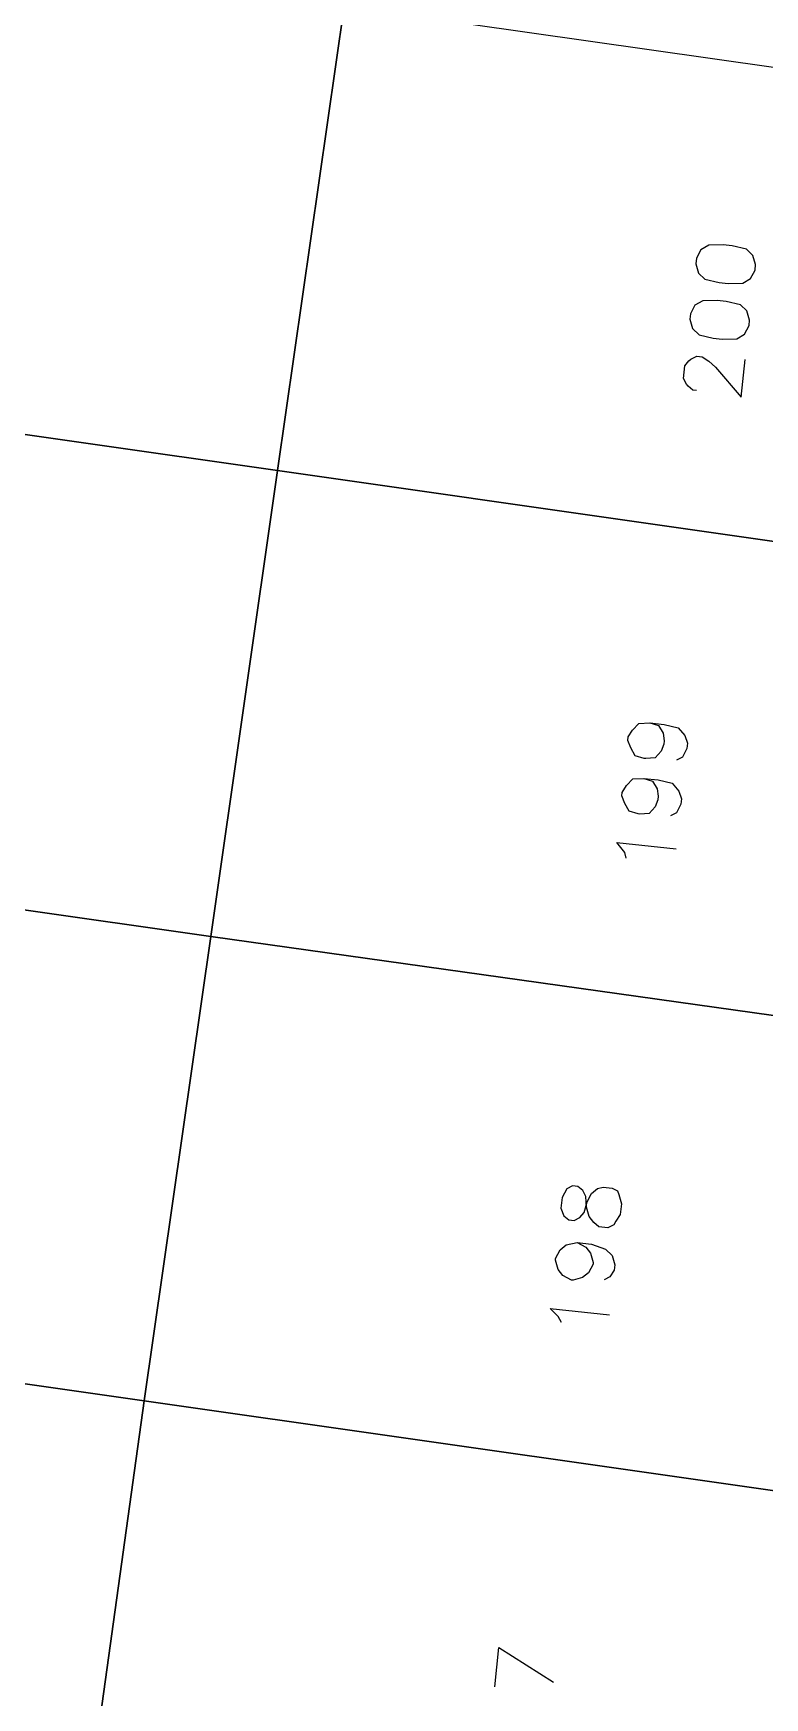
# Model space of a CAD drawing. Header units: metres. Extents: x -977055 to 805873, y -1033982 to 242021.
# Drawn here: x 926.93 to 945.58, y 990.32 to 1032.75 of the extents above; entities that cross this region are included whole.
import ezdxf

# ---------------------------------------------------------------- set-up
doc = ezdxf.new("R2010")
doc.units = ezdxf.units.M
doc.layers.add('PDF2_area escolar', color=7, linetype='Continuous', true_color=0x989898)
doc.layers.add('PDF_Geometry', color=7, linetype='Continuous', true_color=0x797979)

# ---------------------------------------------------------------- blocks, each defined once
blk = doc.blocks.new('base')
at = {"layer": 'PDF_Geometry', "lineweight": 25, "extrusion": (-0.000787417, 0.063364, 0.99799), "elevation": 0.026}
for points in [[(-314.355, -197.288), (-299.601, -195.681), (-292.744, -194.188), (-282.663, -192.111), (-274.476, -190.361), (-258.037, -185.154), (-248.029, -180.61), (-240.539, -177.71), (-228.643, -174.042), (-222.733, -172.714), (-217.384, -171.04), (-209.935, -169.248), (-202.16, -164.759), (-196.196, -160.284), (-195.073, -159.817), (-178.095, -157.457), (-154.298, -156.614), (-136.667, -154.611), (-124.436, -153.164), (-118.066, -151.474), (-100.79, -146.646), (-80.955, -140.967), (-73.385, -139.328), (-61.694, -135.822), (-40.504, -131.604), (-37.727, -130.872), (-17.661, -129.441), (1.311, -127.461), (21.092, -124.929), (41.006, -122.83), (47.376, -123.458), (63.592, -123.186), (81.402, -124.312), (85.639, -96.072), (88.705, -66.393), (92.811, -40.781), (97.16, -22.386), (100.596, -1.562), (102.483, 8.32), (109.691, 37.361), (117.528, 76.62), (126.217, 115.638), (131.513, 149.592), (134.682, 173.973), (136.916, 195.591), (139.956, 229.678), (141.558, 250.676), (142.614, 271.37), (143.252, 283.21), (147.066, 312.938), (152.58, 355.631), (153.554, 396.042), (150.869, 418.02), (151.777, 438.639), (150.959, 458.028), (151.777, 438.639), (150.869, 418.02), (153.554, 396.042), (152.58, 355.631), (147.066, 312.938), (143.252, 283.21), (142.614, 271.37), (141.558, 250.676), (139.956, 229.678), (136.916, 195.591), (134.682, 173.973), (131.513, 149.592), (126.217, 115.638), (117.528, 76.62), (109.691, 37.361), (102.483, 8.32), (100.596, -1.562), (97.16, -22.386), (92.811, -40.781), (88.705, -66.393), (85.639, -96.072), (81.402, -124.312), (63.592, -123.186), (47.376, -123.458), (41.006, -122.83), (21.092, -124.929), (1.311, -127.461), (-17.661, -129.441), (-37.727, -130.872), (-40.504, -131.604), (-61.694, -135.822), (-73.385, -139.328), (-80.955, -140.967), (-100.79, -146.646), (-118.066, -151.474), (-124.436, -153.164), (-136.667, -154.611), (-154.298, -156.614), (-178.095, -157.457), (-195.073, -159.817), (-196.196, -160.284), (-202.16, -164.759), (-209.935, -169.248), (-217.384, -171.04), (-222.733, -172.714), (-228.643, -174.042), (-240.539, -177.71), (-248.029, -180.61), (-258.037, -185.154), (-274.476, -190.361), (-282.663, -192.111), (-292.744, -194.188), (-299.601, -195.681), (-314.355, -197.288), (-312.178, -178.446), (-309.146, -157.898), (-306.876, -132.899), (-305.823, -118.002), (-298.643, -78.802), (-291.055, -45.077), (-282.252, -15.116), (-275.645, 10.473), (-270.319, 33.898), (-263.825, 63.164), (-258.15, 86.408), (-284.424, 123.888)], [(-73.109, -12.723), (-71.713, -14.606), (-33.296, -20.58), (-31.412, -19.184), (-31.083, -17.229), (-30.444, -17.306), (-30.732, -19.312), (-31.412, -19.184)], [(-61.19, -6.554), (-61.099, -6.565), (-60.973, -6.673), (-60.933, -6.724), (-60.858, -6.872), (-60.896, -7.192), (-61.004, -7.318), (-61.055, -7.358), (-61.204, -7.433), (-61.341, -7.417), (-61.513, -7.303), (-61.679, -7.144), (-62.328, -6.37), (-62.443, -7.33)], [(-59.892, 1.915), (-60.115, 1.988), (-60.23, 2.187), (-60.254, 2.376), (-60.243, 2.467), (-60.175, 2.645), (-60.016, 2.811), (-59.782, 2.829), (-59.736, 2.824), (-59.513, 2.75), (-59.398, 2.551), (-59.329, 2.357), (-59.34, 2.266), (-59.453, 2.094), (-59.612, 1.928), (-59.892, 1.915), (-60.258, 1.959), (-60.618, 2.049), (-60.778, 2.254), (-60.848, 2.447), (-60.831, 2.585), (-60.712, 2.802), (-60.564, 2.877)], [(-59.721, 3.332), (-59.944, 3.405), (-60.059, 3.604), (-60.083, 3.793), (-60.072, 3.884), (-60.004, 4.061), (-59.845, 4.228), (-59.611, 4.246), (-59.565, 4.24), (-59.342, 4.167), (-59.227, 3.968), (-59.158, 3.774), (-59.169, 3.683), (-59.282, 3.511), (-59.441, 3.344), (-59.721, 3.332), (-60.087, 3.376), (-60.447, 3.466), (-60.608, 3.67), (-60.677, 3.864), (-60.661, 4.001), (-60.542, 4.219), (-60.394, 4.294)], [(-59.245, 5.361), (-59.216, 5.218), (-59.015, 4.962), (-60.523, 5.144)], [(-57.878, 15.166), (-58.096, 15.285), (-58.216, 15.439), (-58.28, 15.678), (-58.275, 15.724), (-58.156, 15.942), (-58.002, 16.062), (-57.762, 16.126), (-57.717, 16.121), (-57.499, 16.002), (-57.379, 15.848), (-57.315, 15.608), (-57.32, 15.563), (-57.439, 15.345), (-57.593, 15.225), (-57.878, 15.166), (-58.244, 15.21), (-58.598, 15.346), (-58.765, 15.505), (-58.829, 15.744), (-58.812, 15.882), (-58.699, 16.053), (-58.55, 16.128)], [(-57.447, 17.201), (-57.372, 17.053), (-57.166, 16.842), (-58.674, 17.024)], [(-55.633, 26.488), (-55.754, 25.483), (-57.129, 26.39)]]:
    blk.add_lwpolyline(points, dxfattribs=at)
for points in [[(-50.481, -4.644), (-52.324, -16.479), (-33.569, -19.388), (-32.402, -18.554), (-30.726, -7.72)], [(-70.235, -1.569), (-71.917, -12.449), (-71.078, -13.57), (-52.324, -16.479), (-50.481, -4.644)], [(-61.21, -9.797), (-61.274, -9.558), (-61.44, -9.399), (-61.801, -9.309), (-62.029, -9.281), (-62.4, -9.283), (-62.6, -9.398), (-62.719, -9.616), (-62.735, -9.753), (-62.671, -9.992), (-62.505, -10.151), (-62.145, -10.241), (-61.916, -10.269), (-61.545, -10.267), (-61.346, -10.152), (-61.227, -9.934)], [(-61.039, -8.38), (-61.103, -8.141), (-61.27, -7.982), (-61.63, -7.892), (-61.858, -7.864), (-62.23, -7.866), (-62.429, -7.981), (-62.548, -8.199), (-62.564, -8.336), (-62.5, -8.575), (-62.334, -8.734), (-61.974, -8.824), (-61.745, -8.852), (-61.374, -8.85), (-61.175, -8.735), (-61.056, -8.517)], [(-48.632, 7.236), (-50.481, -4.644), (-30.726, -7.72), (-28.877, 4.16)], [(-68.392, 10.266), (-70.235, -1.569), (-50.481, -4.644), (-48.632, 7.236)], [(-46.789, 19.07), (-48.632, 7.236), (-28.877, 4.16), (-27.034, 15.995)], [(-66.589, 22.151), (-68.392, 10.266), (-48.632, 7.236), (-46.789, 19.07)], [(-57.474, 14.283), (-57.544, 14.477), (-57.67, 14.585), (-57.807, 14.601), (-57.955, 14.526), (-58.063, 14.4), (-58.142, 14.131), (-58.261, 13.914), (-58.414, 13.793), (-58.557, 13.764), (-58.786, 13.792), (-58.917, 13.854), (-58.952, 13.951), (-59.016, 14.19), (-58.983, 14.465), (-58.869, 14.636), (-58.813, 14.722), (-58.664, 14.797), (-58.436, 14.77), (-58.31, 14.662), (-58.189, 14.508), (-58.125, 14.269), (-58.113, 13.989), (-58.038, 13.841), (-57.912, 13.733), (-57.774, 13.716), (-57.626, 13.791), (-57.507, 14.009)], [(-44.986, 30.956), (-46.789, 19.07), (-27.034, 15.995), (-25.186, 27.875)], [(-64.746, 33.986), (-66.589, 22.151), (-46.789, 19.07), (-44.986, 30.956)]]:
    blk.add_lwpolyline(points, close=True, dxfattribs=at)

msp = doc.modelspace()

# ---------------------------------------------------------------- block references
at = {"layer": 'PDF2_area escolar'}
msp.add_blockref('base', (882.736, 1016.336, 999.038), dxfattribs=at)

doc.saveas('drawing.dxf')
